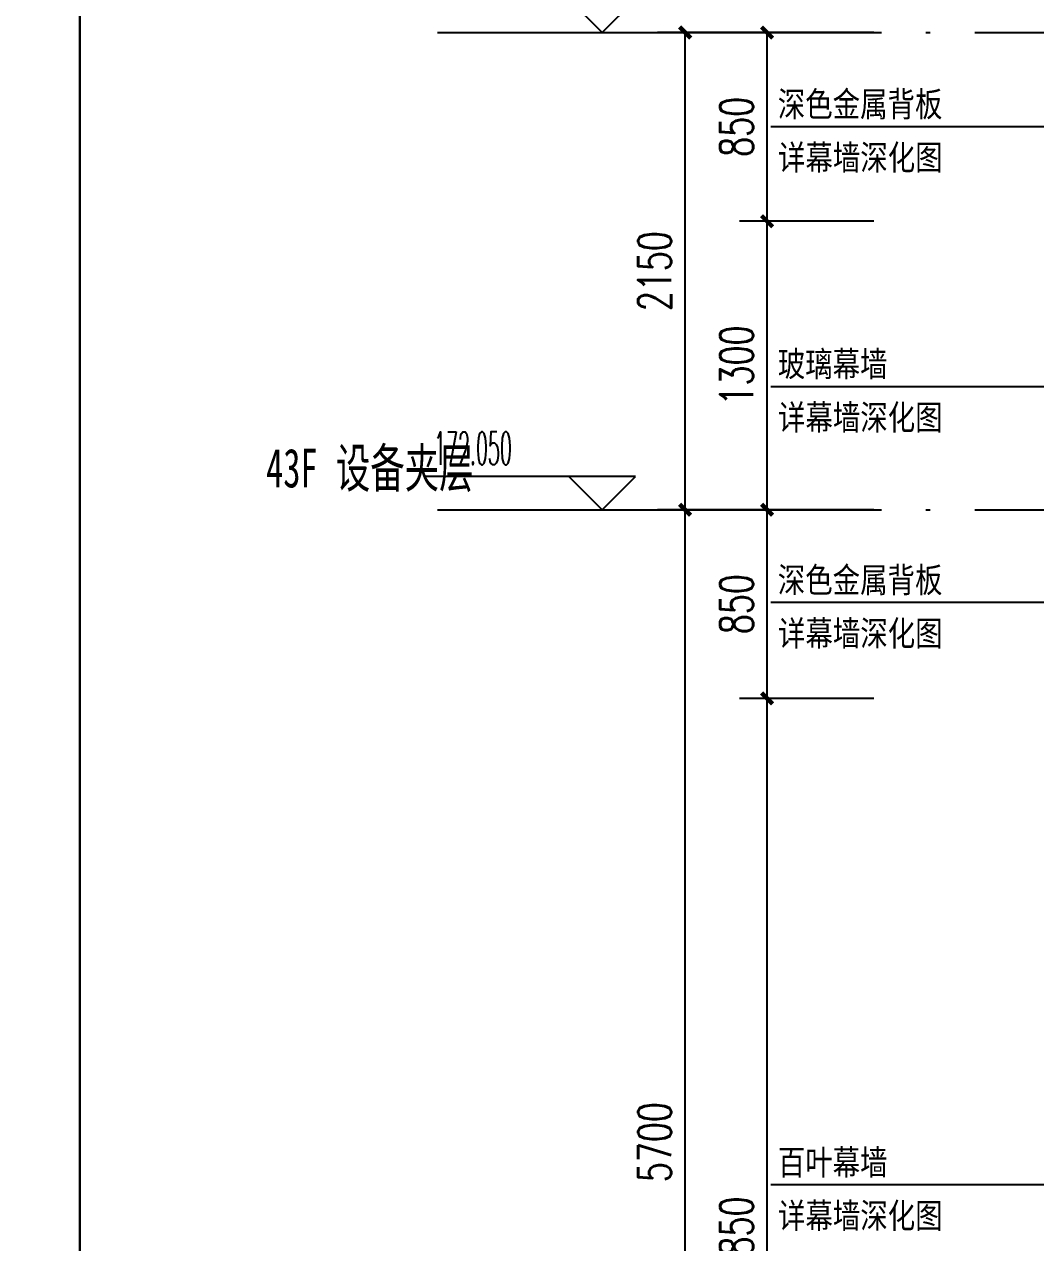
# Model space of a CAD drawing. Header units: millimetres. Extents: x 12351878 to 12381578, y 696206 to 738256.
# Drawn here: x 12361678 to 12366234, y 727031 to 732521 of the extents above; entities that cross this region are included whole.
import ezdxf

# ---------------------------------------------------------------- set-up
doc = ezdxf.new("R2010")
doc.units = ezdxf.units.MM
doc.header["$LTSCALE"] = 1000
doc.linetypes.add('DOTE', pattern=[2.42, 2, -0.2, 0.02, -0.2])
for name, color, linetype in [('A-ANNO-DIMS', 3, 'Continuous'), ('A-ANNO-ELEV', 3, 'Continuous'), ('A-ANNO-TEXT', 7, 'Continuous'), ('DIM_LEAD', 3, 'Continuous'), ('DOTE', 16, 'DOTE'), ('PUB_TEXT', 7, 'Continuous')]:
    doc.layers.add(name, color=color, linetype=linetype)
doc.styles.add('_TCH_DIM', font='SIMPLEX.shx', dxfattribs={"width": 0.6, "bigfont": 'GBCBIG.shx'})
doc.styles.add('_TCH_DIM_T3', font='SIMPLEX', dxfattribs={"width": 0.705882, "bigfont": 'GBCBIG'})
doc.styles.add('宋体', font='', dxfattribs={"width": 0.65})
doc.styles.get('宋体').set_extended_font_data('SimSun')
doc.dimstyles.new('_TCH_ARCH&&50', dxfattribs={"dimtxt": 148.75, "dimasz": 50, "dimexe": 125, "dimexo": 150, "dimgap": 63.125, "dimtad": 1, "dimdec": 0, "dimzin": 0, "dimdsep": 46, "dimtxsty": '_TCH_DIM_T3', "dimblk": 'ARCHTICK', "dimcen": 0.09, "dimclrt": 7, "dimazin": 2, "dimtfac": 1, "dimtdec": 0, "dimtix": 1, "dimtmove": 2, "dimatfit": 3, "dimfxl": 0, "dimtolj": 1, "dimtzin": 0, "dimarcsym": 0})

# ---------------------------------------------------------------- blocks, each defined once
blk = doc.blocks.new('asdgfdfssh')
blk.add_lwpolyline([(0, 37050), (9550, 37050), (9550, 0), (0, 0)], close=True)
blk = doc.blocks.new('_ArchTick')
at = {"color": 0, "linetype": 'ByBlock', "const_width": 0.4}
blk.add_lwpolyline([(-0.5, -0.5), (0.5, 0.5)], dxfattribs=at)
blk = doc.blocks.new('*D213')
at = {"layer": 'A-ANNO-DIMS', "color": 0, "lineweight": -2, "transparency": 16777216}
for p, q in [((12365024, 730333.5), (12364529.8, 730333.5)), ((12364654.8, 724633.5), (12364654.8, 730333.5)), ((12365024, 724633.5), (12364529.8, 724633.5))]:
    blk.add_line(p, q, dxfattribs=at)
at = {"layer": 'Defpoints', "color": 0, "transparency": 16777216}
for p in [(12364654.8, 730333.5), (12365174, 730333.5), (12365174, 724633.5)]:
    blk.add_point(p, dxfattribs=at)
at = {"layer": 'A-ANNO-DIMS', "color": 0, "lineweight": -2, "transparency": 16777216, "xscale": 50, "yscale": 50, "zscale": 50}
for p, rotation in [((12364654.8, 730333.5), 90), ((12364654.8, 724633.5), 270)]:
    blk.add_blockref('_ArchTick', p, dxfattribs=dict(at, rotation=rotation))
at = {"layer": 'A-ANNO-DIMS', "color": 7, "transparency": 16777216, "insert": (12364517.3, 727483.5), "char_height": 148.75, "attachment_point": 5, "rotation": 90, "style": '_TCH_DIM_T3'}
blk.add_mtext('\\A1;5700', dxfattribs=at)
blk = doc.blocks.new('*D214')
at = {"layer": 'A-ANNO-DIMS', "color": 0, "lineweight": -2, "transparency": 16777216}
for p, q in [((12365024, 732483.5), (12364529.8, 732483.5)), ((12364654.8, 730333.5), (12364654.8, 732483.5)), ((12365024, 730333.5), (12364529.8, 730333.5))]:
    blk.add_line(p, q, dxfattribs=at)
at = {"layer": 'Defpoints', "color": 0, "transparency": 16777216}
for p in [(12364654.8, 732483.5), (12365174, 732483.5), (12365174, 730333.5)]:
    blk.add_point(p, dxfattribs=at)
at = {"layer": 'A-ANNO-DIMS', "color": 0, "lineweight": -2, "transparency": 16777216, "xscale": 50, "yscale": 50, "zscale": 50}
for p, rotation in [((12364654.8, 732483.5), 90), ((12364654.8, 730333.5), 270)]:
    blk.add_blockref('_ArchTick', p, dxfattribs=dict(at, rotation=rotation))
at = {"layer": 'A-ANNO-DIMS', "color": 7, "transparency": 16777216, "insert": (12364517.3, 731408.5), "char_height": 148.75, "attachment_point": 5, "rotation": 90, "style": '_TCH_DIM_T3'}
blk.add_mtext('\\A1;2150', dxfattribs=at)
blk = doc.blocks.new('*D227')
at = {"layer": 'A-ANNO-DIMS', "color": 0, "lineweight": -2, "transparency": 16777216}
for p, q in [((12365504.6, 729483.5), (12364899, 729483.5)), ((12365024, 724633.5), (12365024, 729483.5)), ((12365504.6, 724633.5), (12364899, 724633.5))]:
    blk.add_line(p, q, dxfattribs=at)
at = {"layer": 'Defpoints', "color": 0, "transparency": 16777216}
for p in [(12365024, 729483.5), (12365654.6, 729483.5), (12365654.6, 724633.5)]:
    blk.add_point(p, dxfattribs=at)
at = {"layer": 'A-ANNO-DIMS', "color": 0, "lineweight": -2, "transparency": 16777216, "xscale": 50, "yscale": 50, "zscale": 50}
for p, rotation in [((12365024, 729483.5), 90), ((12365024, 724633.5), 270)]:
    blk.add_blockref('_ArchTick', p, dxfattribs=dict(at, rotation=rotation))
at = {"layer": 'A-ANNO-DIMS', "color": 7, "transparency": 16777216, "insert": (12364886.5, 727058.5), "char_height": 148.75, "attachment_point": 5, "rotation": 90, "style": '_TCH_DIM_T3'}
blk.add_mtext('\\A1;4850', dxfattribs=at)
blk = doc.blocks.new('*D228')
at = {"layer": 'A-ANNO-DIMS', "color": 0, "lineweight": -2, "transparency": 16777216}
for p, q in [((12365504.6, 730333.5), (12364899, 730333.5)), ((12365024, 729483.5), (12365024, 730333.5)), ((12365504.6, 729483.5), (12364899, 729483.5))]:
    blk.add_line(p, q, dxfattribs=at)
at = {"layer": 'Defpoints', "color": 0, "transparency": 16777216}
for p in [(12365024, 730333.5), (12365654.6, 730333.5), (12365654.6, 729483.5)]:
    blk.add_point(p, dxfattribs=at)
at = {"layer": 'A-ANNO-DIMS', "color": 0, "lineweight": -2, "transparency": 16777216, "xscale": 50, "yscale": 50, "zscale": 50}
for p, rotation in [((12365024, 730333.5), 90), ((12365024, 729483.5), 270)]:
    blk.add_blockref('_ArchTick', p, dxfattribs=dict(at, rotation=rotation))
at = {"layer": 'A-ANNO-DIMS', "color": 7, "transparency": 16777216, "insert": (12364886.5, 729908.5), "char_height": 148.75, "attachment_point": 5, "rotation": 90, "style": '_TCH_DIM_T3'}
blk.add_mtext('\\A1;850', dxfattribs=at)
blk = doc.blocks.new('*D229')
at = {"layer": 'A-ANNO-DIMS', "color": 0, "lineweight": -2, "transparency": 16777216}
for p, q in [((12365504.6, 731633.5), (12364899, 731633.5)), ((12365024, 730333.5), (12365024, 731633.5)), ((12365504.6, 730333.5), (12364899, 730333.5))]:
    blk.add_line(p, q, dxfattribs=at)
at = {"layer": 'Defpoints', "color": 0, "transparency": 16777216}
for p in [(12365024, 731633.5), (12365654.6, 731633.5), (12365654.6, 730333.5)]:
    blk.add_point(p, dxfattribs=at)
at = {"layer": 'A-ANNO-DIMS', "color": 0, "lineweight": -2, "transparency": 16777216, "xscale": 50, "yscale": 50, "zscale": 50}
for p, rotation in [((12365024, 731633.5), 90), ((12365024, 730333.5), 270)]:
    blk.add_blockref('_ArchTick', p, dxfattribs=dict(at, rotation=rotation))
at = {"layer": 'A-ANNO-DIMS', "color": 7, "transparency": 16777216, "insert": (12364886.5, 730983.5), "char_height": 148.75, "attachment_point": 5, "rotation": 90, "style": '_TCH_DIM_T3'}
blk.add_mtext('\\A1;1300', dxfattribs=at)
blk = doc.blocks.new('*D230')
at = {"layer": 'A-ANNO-DIMS', "color": 0, "lineweight": -2, "transparency": 16777216}
for p, q in [((12365504.6, 732483.5), (12364899, 732483.5)), ((12365024, 731633.5), (12365024, 732483.5)), ((12365504.6, 731633.5), (12364899, 731633.5))]:
    blk.add_line(p, q, dxfattribs=at)
at = {"layer": 'Defpoints', "color": 0, "transparency": 16777216}
for p in [(12365024, 732483.5), (12365654.6, 732483.5), (12365654.6, 731633.5)]:
    blk.add_point(p, dxfattribs=at)
at = {"layer": 'A-ANNO-DIMS', "color": 0, "lineweight": -2, "transparency": 16777216, "xscale": 50, "yscale": 50, "zscale": 50}
for p, rotation in [((12365024, 732483.5), 90), ((12365024, 731633.5), 270)]:
    blk.add_blockref('_ArchTick', p, dxfattribs=dict(at, rotation=rotation))
at = {"layer": 'A-ANNO-DIMS', "color": 7, "transparency": 16777216, "insert": (12364886.5, 732058.5), "char_height": 148.75, "attachment_point": 5, "rotation": 90, "style": '_TCH_DIM_T3'}
blk.add_mtext('\\A1;850', dxfattribs=at)

msp = doc.modelspace()

# ---------------------------------------------------------------- linework, layer by layer
at = {"layer": 'A-ANNO-ELEV'}
for p, q in [((12364281.5, 732483.5), (12364131.5, 732633.5)), ((12364281.5, 732483.5), (12364431.5, 732633.5)), ((12364431.5, 730483.5), (12363481.5, 730483.5)), ((12364281.5, 730333.5), (12364131.5, 730483.5)), ((12364281.5, 730333.5), (12364431.5, 730483.5))]:
    msp.add_line(p, q, dxfattribs=at)
at = {"layer": 'DIM_LEAD'}
for p, q in [((12366444.5, 732059, 0), (12365041.5, 732059, 0)), ((12366360, 730888), (12365041.5, 730888)), ((12366444.5, 729915, 0), (12365041.5, 729915, 0)), ((12366360, 727291), (12365041.5, 727291))]:
    msp.add_line(p, q, dxfattribs=at)
at = {"layer": 'DOTE'}
for p, q in [((12363539.5, 732483.5), (12370883.5, 732483.5)), ((12363539.5, 730333.5), (12370883.5, 730333.5))]:
    msp.add_line(p, q, dxfattribs=at)

# ---------------------------------------------------------------- block references
for p in [(12352377.5, 699956.4), (12361927.5, 699956.4)]:
    msp.add_blockref('asdgfdfssh', p)

# ---------------------------------------------------------------- texts
at = {"layer": 'A-ANNO-TEXT', "style": '_TCH_DIM', "width": 0.423529}
msp.add_text('172.050', height=148.75, dxfattribs=at).set_placement((12363523.2, 730536))
at = {"layer": 'PUB_TEXT', "style": '宋体'}
for s, height, width, p in [('深色金属背板 ', 113.29, 0.8, (12365072.3, 732104.6, 0)), ('详幕墙深化图', 113.29, 0.8, (12365073.3, 731864, 0)), ('玻璃幕墙', 113.29, 0.8, (12365072.3, 730933.6)), ('详幕墙深化图', 113.29, 0.8, (12365073.3, 730693)), ('43F', 175, 0.65, (12362766.8, 730434.1)), ('设备夹层', 175, 0.65, (12363081, 730434.1)), ('深色金属背板 ', 113.29, 0.8, (12365072.3, 729960.6, 0)), ('详幕墙深化图', 113.29, 0.8, (12365073.3, 729720, 0)), ('百叶幕墙', 113.29, 0.8, (12365072.3, 727336.6)), ('详幕墙深化图', 113.29, 0.8, (12365073.3, 727096))]:
    msp.add_text(s, height=height, dxfattribs=dict(at, width=width)).set_placement(p)

# ---------------------------------------------------------------- dimensions: what is measured, and where the dimension line sits
at = {"layer": 'A-ANNO-DIMS'}
for p1, p2, distance, picture, middle in [((12365174, 730333.5), (12365174, 732483.5), 519.2, '*D214', (12364517.3, 731408.5)), ((12365654.6, 731633.5), (12365654.6, 732483.5), 630.6, '*D230', (12364886.5, 732058.5)), ((12365654.6, 730333.5), (12365654.6, 731633.5), 630.6, '*D229', (12364886.5, 730983.5)), ((12365174, 724633.5), (12365174, 730333.5), 519.2, '*D213', (12364517.3, 727483.5)), ((12365654.6, 729483.5), (12365654.6, 730333.5), 630.6, '*D228', (12364886.5, 729908.5)), ((12365654.6, 724633.5), (12365654.6, 729483.5), 630.6, '*D227', (12364886.5, 727058.5))]:
    dim = msp.add_aligned_dim(p1=p1, p2=p2, distance=distance, dimstyle='_TCH_ARCH&&50', dxfattribs=at)
    dim.commit()
    dim.dimension.update_dxf_attribs({"geometry": picture, "text_midpoint": middle})

doc.saveas('drawing.dxf')
